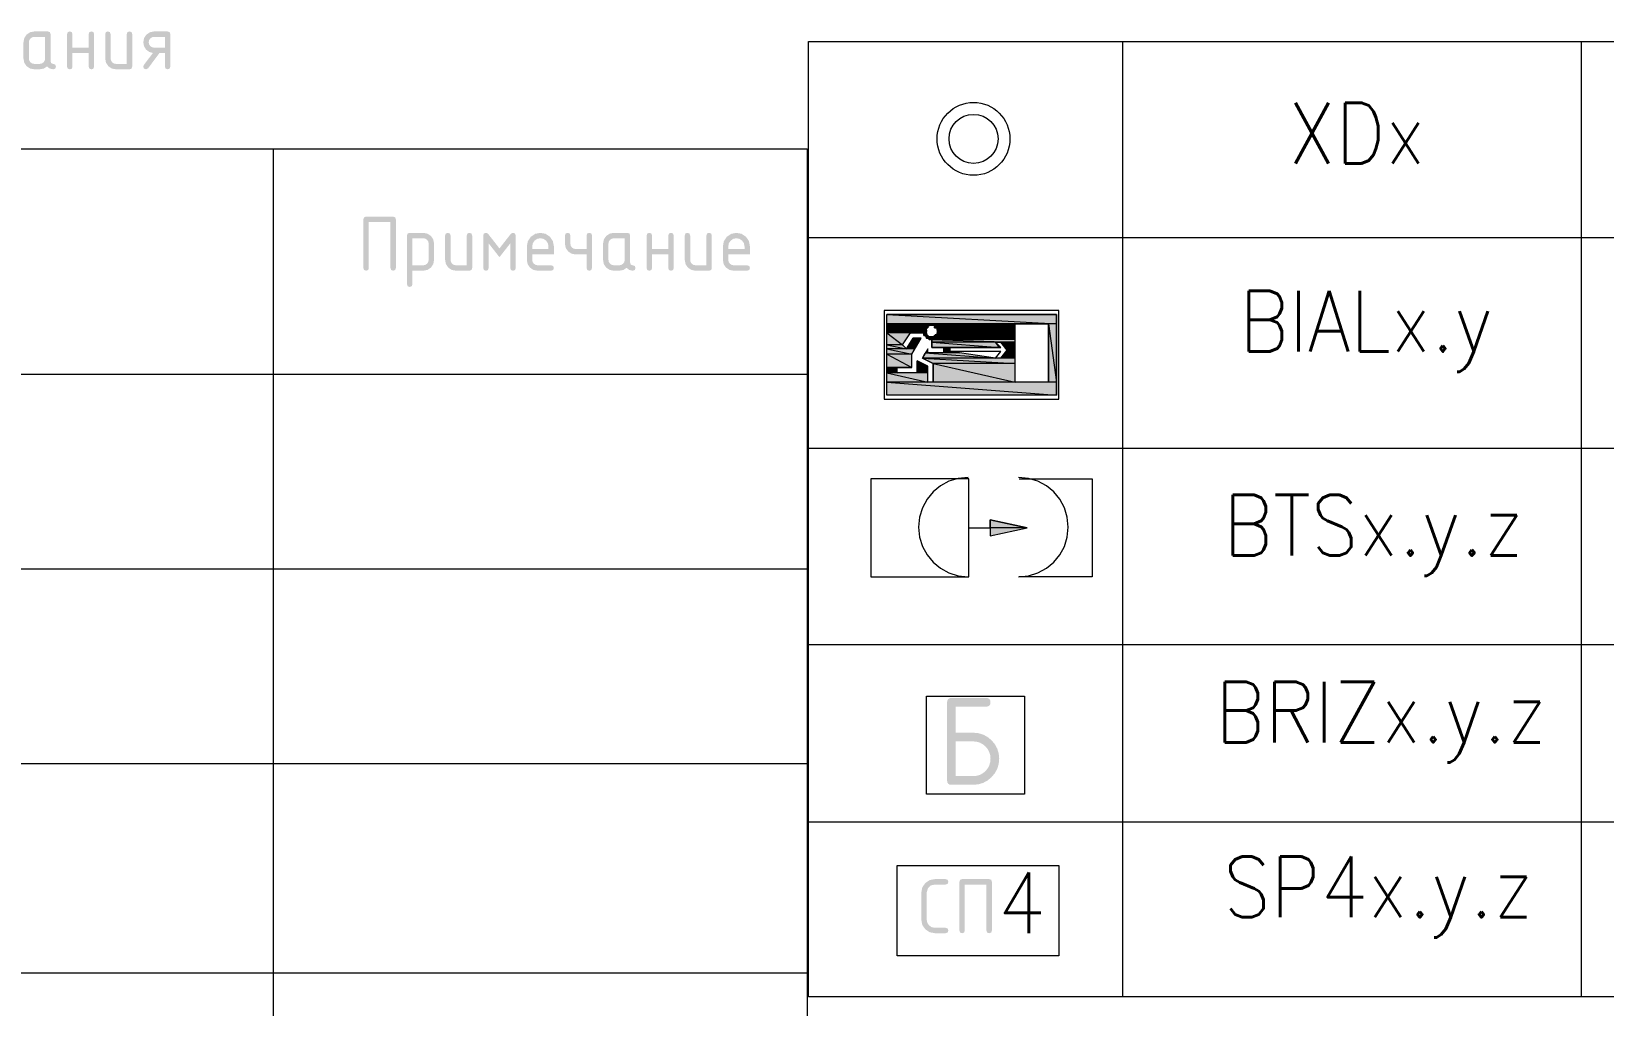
# Model space of a CAD drawing. Header units: millimetres. Extents: x 0 to 420, y 0 to 297.
# Drawn here: x 96.9 to 147.1, y 31.2 to 62.3 of the extents above; entities that cross this region are included whole.
import ezdxf

# ---------------------------------------------------------------- set-up
doc = ezdxf.new("R2010")
doc.units = ezdxf.units.MM
doc.styles.get("Standard").update_dxf_attribs({"font": 'STANDARD'})

msp = doc.modelspace()

# ---------------------------------------------------------------- hatches: boundary and pattern name
h = msp.add_hatch(color=7)
h.paths.add_polyline_path([(97.361296, 62.123836), (97.015685, 62.123836), (96.948643, 62.111089), (96.892763, 62.073124), (96.855074, 62.017382), (96.842603, 61.951305), (96.842603, 61.432612), (96.855143, 61.366742), (96.893315, 61.310793), (96.949539, 61.272622), (97.015685, 61.260081), (97.188215, 61.260081), (97.254774, 61.272553), (97.310585, 61.310242), (97.34855, 61.365639), (97.361296, 61.432612)], flags=0)
h.paths.add_polyline_path([(97.706908, 61.173541), (97.685135, 61.108566), (97.620368, 61.087), (97.510469, 61.109806), (97.422481, 61.178501), (97.316097, 61.109806), (97.188215, 61.087), (97.015685, 61.087), (96.881395, 61.111873), (96.769842, 61.18677), (96.694946, 61.298322), (96.670073, 61.432612), (96.670073, 61.951305), (96.694946, 62.084906), (96.769842, 62.196596), (96.881395, 62.271768), (97.015685, 62.296917), (97.447286, 62.296917), (97.512054, 62.275144), (97.533827, 62.210376), (97.533827, 61.346071), (97.555393, 61.281579), (97.620368, 61.260081), (97.685135, 61.238308)], flags=0)
for color, points in [(7, [(98.235507, 61.605693), (98.235507, 61.173541), (98.213734, 61.108566), (98.148967, 61.087), (98.084474, 61.108566), (98.062977, 61.173541), (98.062977, 62.210376), (98.084474, 62.275144), (98.148967, 62.296917), (98.213734, 62.275144), (98.235507, 62.210376), (98.235507, 61.778224), (98.754201, 61.778224), (98.754201, 62.210376), (98.775698, 62.275144), (98.840191, 62.296917), (98.904958, 62.275144), (98.926731, 62.210376), (98.926731, 61.173541), (98.904958, 61.108566), (98.840191, 61.087), (98.775698, 61.108566), (98.754201, 61.173541), (98.754201, 61.605693)]), (7, [(100.144173, 62.210376), (100.144173, 61.173541), (100.1224, 61.108566), (100.057632, 61.087), (99.626031, 61.087), (99.491741, 61.111873), (99.380189, 61.18677), (99.305292, 61.298322), (99.280419, 61.432612), (99.280419, 62.210376), (99.301916, 62.275144), (99.366408, 62.296917), (99.431176, 62.275144), (99.452949, 62.210376), (99.452949, 61.432612), (99.465489, 61.366742), (99.503661, 61.310793), (99.559885, 61.272622), (99.626031, 61.260081), (99.971643, 61.260081), (99.971643, 62.210376), (99.99314, 62.275144), (100.057632, 62.296917), (100.1224, 62.275144)]), (7, [(107.616406, 56.380393), (108.480711, 56.380393), (108.545479, 56.35862), (108.567252, 56.293852), (108.567252, 54.738874), (108.545479, 54.673899), (108.480711, 54.652333), (108.415737, 54.673899), (108.394171, 54.738874), (108.394171, 56.207863), (107.702947, 56.207863), (107.702947, 54.738874), (107.681174, 54.673899), (107.616406, 54.652333), (107.551914, 54.673899), (107.530416, 54.738874), (107.530416, 56.293852), (107.551914, 56.35862)]), (7, [(111.004517, 55.77571), (111.004517, 54.738874), (110.982744, 54.673899), (110.917976, 54.652333), (110.486374, 54.652333), (110.352085, 54.677207), (110.240532, 54.752103), (110.165636, 54.863655), (110.140762, 54.997945), (110.140762, 55.77571), (110.16226, 55.840478), (110.226752, 55.862251), (110.29152, 55.840478), (110.313293, 55.77571), (110.313293, 54.997945), (110.325833, 54.932075), (110.364005, 54.876127), (110.420229, 54.837955), (110.486374, 54.825415), (110.831986, 54.825415), (110.831986, 55.77571), (110.853484, 55.840478), (110.917976, 55.862251), (110.982744, 55.840478)]), (7, [(111.876346, 55.084486), (111.530735, 55.527112), (111.530735, 54.738874), (111.508962, 54.673899), (111.444194, 54.652333), (111.379702, 54.673899), (111.358204, 54.738874), (111.358204, 55.77571), (111.379702, 55.840478), (111.444194, 55.862251), (111.487464, 55.848332), (111.530735, 55.807129), (111.876346, 55.364503), (112.221958, 55.807129), (112.265022, 55.848332), (112.308499, 55.862251), (112.373267, 55.840478), (112.39504, 55.77571), (112.39504, 54.738874), (112.373267, 54.673899), (112.308499, 54.652333), (112.243525, 54.673899), (112.221958, 54.738874), (112.221958, 55.527112)]), (7, [(114.832305, 55.77571), (114.832305, 54.738874), (114.810532, 54.673899), (114.745764, 54.652333), (114.681272, 54.673899), (114.659774, 54.738874), (114.659774, 55.171027), (114.314162, 55.171027), (114.181526, 55.195831), (114.069974, 55.270245), (113.993837, 55.379799), (113.96855, 55.510024), (113.96855, 55.77571), (113.990048, 55.840478), (114.05454, 55.862251), (114.119308, 55.840478), (114.141081, 55.77571), (114.141081, 55.516639), (114.153621, 55.450493), (114.191793, 55.394269), (114.248016, 55.356097), (114.314162, 55.343557), (114.659774, 55.343557), (114.659774, 55.77571), (114.681272, 55.840478), (114.745764, 55.862251), (114.810532, 55.840478)]), (7, [(116.751427, 55.171027), (116.751427, 54.738874), (116.729654, 54.673899), (116.664886, 54.652333), (116.600394, 54.673899), (116.578897, 54.738874), (116.578897, 55.77571), (116.600394, 55.840478), (116.664886, 55.862251), (116.729654, 55.840478), (116.751427, 55.77571), (116.751427, 55.343557), (117.270121, 55.343557), (117.270121, 55.77571), (117.291618, 55.840478), (117.35611, 55.862251), (117.420878, 55.840478), (117.442651, 55.77571), (117.442651, 54.738874), (117.420878, 54.673899), (117.35611, 54.652333), (117.291618, 54.673899), (117.270121, 54.738874), (117.270121, 55.171027)]), (7, [(118.660093, 55.77571), (118.660093, 54.738874), (118.63832, 54.673899), (118.573552, 54.652333), (118.14195, 54.652333), (118.00766, 54.677207), (117.896108, 54.752103), (117.821212, 54.863655), (117.796338, 54.997945), (117.796338, 55.77571), (117.817836, 55.840478), (117.882328, 55.862251), (117.947096, 55.840478), (117.968869, 55.77571), (117.968869, 54.997945), (117.981409, 54.932075), (118.01958, 54.876127), (118.075804, 54.837955), (118.14195, 54.825415), (118.487562, 54.825415), (118.487562, 55.77571), (118.50906, 55.840478), (118.573552, 55.862251), (118.63832, 55.840478)]), (82, [(125.518333, 52.747333), (125.518333, 52.705), (125.476, 52.705)]), (82, [(125.603, 52.916667), (125.645333, 52.916667), (125.560667, 52.874333)]), (82, [(125.560667, 52.874333), (125.560667, 52.832)]), (82, [(125.603, 52.916667), (125.645333, 52.916667)]), (82, [(125.645333, 52.916667), (125.687667, 52.916667)]), (82, [(125.772333, 52.832), (125.814667, 52.832), (125.857, 52.832)]), (82, [(125.857, 52.832), (125.857, 52.789667)]), (82, [(125.857, 52.789667), (125.857, 52.747333)]), (82, [(125.476, 52.705), (125.518333, 52.705)]), (82, [(125.518333, 52.662667), (125.518333, 52.620333)]), (82, [(125.518333, 52.620333), (125.560667, 52.578), (125.518333, 52.578)]), (82, [(125.560667, 52.578), (125.603, 52.535667), (125.560667, 52.535667)]), (82, [(125.814667, 52.578), (125.772333, 52.578)]), (82, [(125.814667, 52.620333), (125.814667, 52.578)]), (82, [(125.222, 51.773667), (125.349, 51.689), (125.222, 51.689)]), (1, [(126.129963, 35.213726), (126.194731, 35.191953), (126.216504, 35.127186), (126.194731, 35.062693), (126.129963, 35.041196), (125.784351, 35.041196), (125.653851, 35.009019), (125.560558, 34.912763), (125.52528, 34.781574), (125.52528, 33.917819), (125.544297, 33.818187), (125.601348, 33.734265), (125.684994, 33.677489), (125.784351, 33.658748), (126.129963, 33.658748), (126.194731, 33.636975), (126.216504, 33.572207), (126.194731, 33.507233), (126.129963, 33.485667), (125.784351, 33.485667), (125.618229, 33.517155), (125.478978, 33.611895), (125.384238, 33.751214), (125.352749, 33.917819), (125.352749, 34.781574), (125.384238, 34.947765), (125.478978, 35.087498), (125.618229, 35.182032), (125.784351, 35.213726)]), (1, [(126.656181, 35.213726), (127.520486, 35.213726), (127.585254, 35.191953), (127.607027, 35.127186), (127.607027, 33.572207), (127.585254, 33.507233), (127.520486, 33.485667), (127.455512, 33.507233), (127.433946, 33.572207), (127.433946, 35.041196), (126.742722, 35.041196), (126.742722, 33.572207), (126.720949, 33.507233), (126.656181, 33.485667), (126.591689, 33.507233), (126.570191, 33.572207), (126.570191, 35.127186), (126.591689, 35.191953)])]:
    msp.add_hatch(color=color).paths.add_polyline_path(points, flags=0)
h = msp.add_hatch(color=7)
h.paths.add_polyline_path([(100.805439, 61.607898), (100.683138, 61.643865), (100.584401, 61.720346), (100.519427, 61.826524), (100.49786, 61.951305), (100.522734, 62.084906), (100.59763, 62.196596), (100.709183, 62.271768), (100.843472, 62.296917), (101.275074, 62.296917), (101.339842, 62.275144), (101.361615, 62.210376), (101.361615, 61.173541), (101.339842, 61.108566), (101.275074, 61.087), (101.210582, 61.108566), (101.189084, 61.173541), (101.189084, 61.605693), (101.013247, 61.605693), (100.653303, 61.122278), (100.58385, 61.087), (100.519358, 61.108566), (100.49786, 61.173541), (100.514397, 61.225906)], flags=0)
h.paths.add_polyline_path([(100.670391, 61.951305), (100.682931, 61.885159), (100.721103, 61.828936), (100.777327, 61.790764), (100.843472, 61.778224), (101.189084, 61.778224), (101.189084, 62.123836), (100.843472, 62.123836), (100.776431, 62.111089), (100.720551, 62.073124), (100.682862, 62.017382)], flags=0)
h = msp.add_hatch(color=7)
h.paths.add_polyline_path([(108.923321, 55.77571), (108.944818, 55.840478), (109.00931, 55.862251), (109.441463, 55.862251), (109.575477, 55.837101), (109.686754, 55.761929), (109.761926, 55.650239), (109.787075, 55.516639), (109.787075, 54.997945), (109.761926, 54.864827), (109.686754, 54.753206), (109.575477, 54.677551), (109.441463, 54.652333), (109.095851, 54.652333), (109.095851, 54.22018), (109.074078, 54.155413), (109.00931, 54.13364), (108.944818, 54.155413), (108.923321, 54.22018)], flags=0)
h.paths.add_polyline_path([(109.095851, 55.689169), (109.095851, 54.825415), (109.441463, 54.825415), (109.508022, 54.837886), (109.563833, 54.875575), (109.601798, 54.930972), (109.614545, 54.997945), (109.614545, 55.516639), (109.601867, 55.583887), (109.564384, 55.63956), (109.508711, 55.676767), (109.441463, 55.689169)], flags=0)
h = msp.add_hatch(color=7)
h.paths.add_polyline_path([(113.18271, 55.689169), (113.083354, 55.670152), (112.999707, 55.613101), (112.942656, 55.529454), (112.923639, 55.430098), (112.923639, 55.343557), (113.442333, 55.343557), (113.442333, 55.430098), (113.423316, 55.529454), (113.366265, 55.613101), (113.282342, 55.670152)], flags=0)
h.paths.add_polyline_path([(112.923639, 55.171027), (112.923639, 54.997945), (112.936179, 54.932075), (112.974351, 54.876127), (113.030575, 54.837955), (113.096721, 54.825415), (113.528322, 54.825415), (113.59309, 54.803642), (113.614863, 54.738874), (113.59309, 54.673899), (113.528322, 54.652333), (113.096721, 54.652333), (112.962431, 54.677207), (112.850879, 54.752103), (112.775982, 54.863655), (112.751109, 54.997945), (112.751109, 55.430098), (112.782597, 55.595807), (112.877337, 55.735471), (113.016588, 55.830487), (113.18271, 55.862251), (113.35028, 55.8309), (113.489737, 55.737125), (113.583513, 55.597667), (113.614863, 55.430098), (113.614863, 55.171027)], flags=0)
h = msp.add_hatch(color=7)
h.paths.add_polyline_path([(115.877216, 55.689169), (115.531604, 55.689169), (115.464562, 55.676422), (115.408683, 55.638457), (115.370994, 55.582716), (115.358522, 55.516639), (115.358522, 54.997945), (115.371063, 54.932075), (115.409234, 54.876127), (115.465458, 54.837955), (115.531604, 54.825415), (115.704134, 54.825415), (115.770694, 54.837886), (115.826504, 54.875575), (115.864469, 54.930972), (115.877216, 54.997945)], flags=0)
h.paths.add_polyline_path([(116.222828, 54.738874), (116.201055, 54.673899), (116.136287, 54.652333), (116.026389, 54.67514), (115.938401, 54.743835), (115.832016, 54.67514), (115.704134, 54.652333), (115.531604, 54.652333), (115.397314, 54.677207), (115.285762, 54.752103), (115.210866, 54.863655), (115.185992, 54.997945), (115.185992, 55.516639), (115.210866, 55.650239), (115.285762, 55.761929), (115.397314, 55.837101), (115.531604, 55.862251), (115.963206, 55.862251), (116.027973, 55.840478), (116.049746, 55.77571), (116.049746, 54.911404), (116.071313, 54.846912), (116.136287, 54.825415), (116.201055, 54.803642)], flags=0)
h = msp.add_hatch(color=7)
h.paths.add_polyline_path([(119.445382, 55.689169), (119.346025, 55.670152), (119.262378, 55.613101), (119.205327, 55.529454), (119.18631, 55.430098), (119.18631, 55.343557), (119.705004, 55.343557), (119.705004, 55.430098), (119.685987, 55.529454), (119.628936, 55.613101), (119.545014, 55.670152)], flags=0)
h.paths.add_polyline_path([(119.18631, 55.171027), (119.18631, 54.997945), (119.198851, 54.932075), (119.237022, 54.876127), (119.293246, 54.837955), (119.359392, 54.825415), (119.790994, 54.825415), (119.855761, 54.803642), (119.877534, 54.738874), (119.855761, 54.673899), (119.790994, 54.652333), (119.359392, 54.652333), (119.225102, 54.677207), (119.11355, 54.752103), (119.038654, 54.863655), (119.01378, 54.997945), (119.01378, 55.430098), (119.045268, 55.595807), (119.140008, 55.735471), (119.279259, 55.830487), (119.445382, 55.862251), (119.612951, 55.8309), (119.752408, 55.737125), (119.846184, 55.597667), (119.877534, 55.430098), (119.877534, 55.171027)], flags=0)
h = msp.add_hatch(color=82)
h.paths.add_polyline_path([(129.667, 53.255333), (124.248333, 53.255333), (129.667, 52.959)], flags=0)
h.paths.add_polyline_path([(124.248333, 53.255333), (129.667, 52.959), (124.248333, 52.959)], flags=0)
h = msp.add_hatch(color=82)
h.paths.add_polyline_path([(128.354667, 52.959), (124.248333, 52.959), (128.354667, 52.916667)], flags=0)
h.paths.add_polyline_path([(124.248333, 52.959), (128.354667, 52.916667), (124.248333, 52.916667)], flags=0)
h = msp.add_hatch(color=82)
h.paths.add_polyline_path([(125.560667, 52.916667), (124.248333, 52.916667), (125.560667, 52.874333)], flags=0)
h.paths.add_polyline_path([(124.248333, 52.916667), (125.560667, 52.874333), (124.248333, 52.874333)], flags=0)
h = msp.add_hatch(color=82)
h.paths.add_polyline_path([(125.560667, 52.874333), (124.248333, 52.874333), (125.518333, 52.832)], flags=0)
h.paths.add_polyline_path([(124.248333, 52.874333), (125.518333, 52.832), (124.248333, 52.832)], flags=0)
h = msp.add_hatch(color=82)
h.paths.add_polyline_path([(125.518333, 52.832), (124.248333, 52.832), (125.518333, 52.789667)], flags=0)
h.paths.add_polyline_path([(124.248333, 52.832), (125.518333, 52.789667), (124.248333, 52.789667)], flags=0)
h = msp.add_hatch(color=82)
h.paths.add_polyline_path([(125.518333, 52.789667), (124.248333, 52.789667), (125.476, 52.747333)], flags=0)
h.paths.add_polyline_path([(124.248333, 52.789667), (125.476, 52.747333), (124.248333, 52.747333)], flags=0)
h = msp.add_hatch(color=82)
h.paths.add_polyline_path([(125.476, 52.747333), (124.248333, 52.747333), (125.476, 52.705)], flags=0)
h.paths.add_polyline_path([(124.248333, 52.747333), (125.476, 52.705), (124.248333, 52.705)], flags=0)
h = msp.add_hatch(color=82)
h.paths.add_polyline_path([(125.772333, 52.916667), (128.354667, 52.916667)], flags=0)
h.paths.add_polyline_path([(128.354667, 52.916667), (125.772333, 52.916667)], flags=0)
h = msp.add_hatch(color=82)
h.paths.add_polyline_path([(125.814667, 52.874333), (125.772333, 52.874333), (125.814667, 52.832)], flags=0)
h.paths.add_polyline_path([(125.772333, 52.874333), (125.814667, 52.832), (125.772333, 52.832)], flags=0)
h = msp.add_hatch(color=82)
h.paths.add_polyline_path([(128.354667, 52.916667), (125.814667, 52.916667), (128.354667, 52.874333)], flags=0)
h.paths.add_polyline_path([(125.814667, 52.916667), (128.354667, 52.874333), (125.814667, 52.874333)], flags=0)
h = msp.add_hatch(color=82)
h.paths.add_polyline_path([(128.354667, 52.874333), (125.814667, 52.874333), (128.354667, 52.832)], flags=0)
h.paths.add_polyline_path([(125.814667, 52.874333), (128.354667, 52.832), (125.857, 52.832)], flags=0)
h = msp.add_hatch(color=82)
h.paths.add_polyline_path([(128.354667, 52.832), (125.857, 52.832), (128.354667, 52.789667)], flags=0)
h.paths.add_polyline_path([(125.857, 52.832), (128.354667, 52.789667), (125.857, 52.789667)], flags=0)
h = msp.add_hatch(color=82)
h.paths.add_polyline_path([(128.354667, 52.789667), (125.857, 52.789667), (128.354667, 52.747333)], flags=0)
h.paths.add_polyline_path([(125.857, 52.789667), (128.354667, 52.747333), (125.899333, 52.747333)], flags=0)
h = msp.add_hatch(color=82)
h.paths.add_polyline_path([(128.354667, 52.747333), (125.899333, 52.747333), (128.354667, 52.705)], flags=0)
h.paths.add_polyline_path([(125.899333, 52.747333), (128.354667, 52.705), (125.899333, 52.705)], flags=0)
h = msp.add_hatch(color=82)
h.paths.add_polyline_path([(129.667, 52.959), (129.413, 52.959), (129.667, 51.096333)], flags=0)
h.paths.add_polyline_path([(129.413, 52.959), (129.667, 51.096333), (129.413, 51.096333)], flags=0)
h = msp.add_hatch(color=82)
h.paths.add_polyline_path([(124.248333, 52.705), (125.476, 52.705)], flags=0)
h.paths.add_polyline_path([(125.476, 52.705), (124.248333, 52.705)], flags=0)
h = msp.add_hatch(color=82)
h.paths.add_polyline_path([(125.476, 52.705), (124.248333, 52.705), (125.476, 52.662667)], flags=0)
h.paths.add_polyline_path([(124.248333, 52.705), (125.476, 52.662667), (124.248333, 52.662667)], flags=0)
h = msp.add_hatch(color=82)
h.paths.add_polyline_path([(125.010333, 52.662667), (124.248333, 52.662667), (124.756333, 52.281667)], flags=0)
h.paths.add_polyline_path([(124.248333, 52.662667), (124.756333, 52.281667), (124.248333, 52.281667)], flags=0)
h = msp.add_hatch(color=82)
h.paths.add_polyline_path([(124.756333, 52.281667), (124.248333, 52.281667), (124.883333, 52.154667)], flags=0)
h.paths.add_polyline_path([(124.248333, 52.281667), (124.883333, 52.154667), (124.248333, 52.154667)], flags=0)
h = msp.add_hatch(color=82)
h.paths.add_polyline_path([(125.349, 52.493333), (125.095, 52.493333), (125.137333, 52.154667)], flags=0)
h.paths.add_polyline_path([(125.095, 52.493333), (125.137333, 52.154667), (124.883333, 52.154667)], flags=0)
h = msp.add_hatch(color=82)
h.paths.add_polyline_path([(125.476, 52.662667), (125.433667, 52.662667), (125.518333, 52.620333)], flags=0)
h.paths.add_polyline_path([(125.433667, 52.662667), (125.518333, 52.620333), (125.433667, 52.620333)], flags=0)
h = msp.add_hatch(color=82)
h.paths.add_polyline_path([(125.518333, 52.620333), (125.433667, 52.620333), (125.518333, 52.578)], flags=0)
h.paths.add_polyline_path([(125.433667, 52.620333), (125.518333, 52.578), (125.433667, 52.578)], flags=0)
h = msp.add_hatch(color=82)
h.paths.add_polyline_path([(125.518333, 52.578), (125.433667, 52.578), (125.560667, 52.578)], flags=0)
h.paths.add_polyline_path([(125.433667, 52.578), (125.560667, 52.578), (125.476, 52.578)], flags=0)
h = msp.add_hatch(color=82)
h.paths.add_polyline_path([(125.560667, 52.578), (125.476, 52.578), (125.560667, 52.535667)], flags=0)
h.paths.add_polyline_path([(125.476, 52.578), (125.560667, 52.535667), (125.518333, 52.535667)], flags=0)
h = msp.add_hatch(color=82)
h.paths.add_polyline_path([(125.603, 52.535667), (125.518333, 52.535667), (125.603, 52.493333)], flags=0)
h.paths.add_polyline_path([(125.518333, 52.535667), (125.603, 52.493333), (125.518333, 52.493333)], flags=0)
h = msp.add_hatch(color=82)
h.paths.add_polyline_path([(125.518333, 52.493333), (125.73, 52.493333)], flags=0)
h.paths.add_polyline_path([(125.73, 52.493333), (125.518333, 52.493333)], flags=0)
h = msp.add_hatch(color=82)
h.paths.add_polyline_path([(128.354667, 52.493333), (125.560667, 52.493333), (128.354667, 52.451)], flags=0)
h.paths.add_polyline_path([(125.560667, 52.493333), (128.354667, 52.451), (125.603, 52.451)], flags=0)
h = msp.add_hatch(color=82)
h.paths.add_polyline_path([(125.73, 52.535667), (125.645333, 52.535667), (125.687667, 52.493333)], flags=0)
h.paths.add_polyline_path([(125.645333, 52.535667), (125.687667, 52.493333), (125.645333, 52.493333)], flags=0)
h = msp.add_hatch(color=82)
h.paths.add_polyline_path([(128.354667, 52.451), (125.687667, 52.451), (128.354667, 52.366333)], flags=0)
h.paths.add_polyline_path([(125.687667, 52.451), (128.354667, 52.366333), (125.687667, 52.366333)], flags=0)
h = msp.add_hatch(color=82)
h.paths.add_polyline_path([(127.719667, 52.366333), (125.687667, 52.366333), (127.846667, 52.197)], flags=0)
h.paths.add_polyline_path([(125.687667, 52.366333), (127.846667, 52.197), (125.687667, 52.197)], flags=0)
h = msp.add_hatch(color=82)
h.paths.add_polyline_path([(125.772333, 52.535667), (125.772333, 52.578)], flags=0)
h.paths.add_polyline_path([(125.772333, 52.578), (125.772333, 52.535667), (125.73, 52.535667)], flags=0)
h = msp.add_hatch(color=82)
h.paths.add_polyline_path([(128.354667, 52.535667), (125.772333, 52.535667), (128.354667, 52.493333)], flags=0)
h.paths.add_polyline_path([(125.772333, 52.535667), (128.354667, 52.493333), (125.73, 52.493333)], flags=0)
h = msp.add_hatch(color=82)
h.paths.add_polyline_path([(128.354667, 52.578), (125.814667, 52.578), (128.354667, 52.535667)], flags=0)
h.paths.add_polyline_path([(125.814667, 52.578), (128.354667, 52.535667), (125.772333, 52.535667)], flags=0)
h = msp.add_hatch(color=82)
h.paths.add_polyline_path([(128.354667, 52.578), (125.857, 52.578)], flags=0)
h.paths.add_polyline_path([(125.857, 52.578), (128.354667, 52.578), (125.814667, 52.578)], flags=0)
h = msp.add_hatch(color=82)
h.paths.add_polyline_path([(128.354667, 52.705), (125.857, 52.705)], flags=0)
h.paths.add_polyline_path([(125.857, 52.705), (128.354667, 52.705), (125.899333, 52.705)], flags=0)
h = msp.add_hatch(color=82)
h.paths.add_polyline_path([(128.354667, 52.662667), (125.899333, 52.662667), (128.354667, 52.620333)], flags=0)
h.paths.add_polyline_path([(125.899333, 52.662667), (128.354667, 52.620333), (125.857, 52.620333)], flags=0)
h = msp.add_hatch(color=82)
h.paths.add_polyline_path([(125.857, 52.662667), (125.857, 52.620333)], flags=0)
h.paths.add_polyline_path([(125.857, 52.620333), (125.857, 52.662667)], flags=0)
h = msp.add_hatch(color=82)
h.paths.add_polyline_path([(128.354667, 52.620333), (125.857, 52.620333), (128.354667, 52.578)], flags=0)
h.paths.add_polyline_path([(125.857, 52.620333), (128.354667, 52.578), (125.857, 52.578)], flags=0)
h = msp.add_hatch(color=82)
h.paths.add_polyline_path([(128.354667, 52.705), (125.899333, 52.705), (128.354667, 52.662667)], flags=0)
h.paths.add_polyline_path([(125.899333, 52.705), (128.354667, 52.662667), (125.899333, 52.662667)], flags=0)
h = msp.add_hatch(color=82)
h.paths.add_polyline_path([(128.354667, 52.366333), (127.889, 52.366333), (128.354667, 52.112333)], flags=0)
h.paths.add_polyline_path([(127.889, 52.366333), (128.354667, 52.112333), (128.100667, 52.112333)], flags=0)
h = msp.add_hatch(color=82)
h.paths.add_polyline_path([(125.137333, 52.154667), (124.248333, 52.154667), (125.052667, 51.985333)], flags=0)
h.paths.add_polyline_path([(124.248333, 52.154667), (125.052667, 51.985333), (124.248333, 51.985333)], flags=0)
h = msp.add_hatch(color=82)
h.paths.add_polyline_path([(125.052667, 51.985333), (124.248333, 51.985333), (125.052667, 51.562)], flags=0)
h.paths.add_polyline_path([(124.248333, 51.985333), (125.052667, 51.562), (124.248333, 51.562)], flags=0)
h = msp.add_hatch(color=82)
h.paths.add_polyline_path([(126.576667, 52.027667), (125.476, 52.027667), (127.719667, 51.858333)], flags=0)
h.paths.add_polyline_path([(125.476, 52.027667), (127.719667, 51.858333), (125.391333, 51.858333)], flags=0)
h = msp.add_hatch(color=82)
h.paths.add_polyline_path([(128.354667, 51.858333), (125.391333, 51.858333), (128.354667, 51.689)], flags=0)
h.paths.add_polyline_path([(125.391333, 51.858333), (128.354667, 51.689), (125.73, 51.689)], flags=0)
h = msp.add_hatch(color=82)
h.paths.add_polyline_path([(126.280333, 52.197), (126.068667, 52.197), (126.280333, 52.07)], flags=0)
h.paths.add_polyline_path([(126.068667, 52.197), (126.280333, 52.07), (126.068667, 52.07)], flags=0)
h = msp.add_hatch(color=82)
h.paths.add_polyline_path([(126.280333, 52.07), (126.068667, 52.07), (126.576667, 52.027667)], flags=0)
h.paths.add_polyline_path([(126.068667, 52.07), (126.576667, 52.027667), (126.068667, 52.027667)], flags=0)
h = msp.add_hatch(color=82)
h.paths.add_polyline_path([(128.354667, 52.112333), (128.100667, 52.112333), (128.354667, 51.858333)], flags=0)
h.paths.add_polyline_path([(128.100667, 52.112333), (128.354667, 51.858333), (127.889, 51.858333)], flags=0)
h = msp.add_hatch(color=82)
h.paths.add_polyline_path([(124.587, 51.562), (124.248333, 51.562), (124.587, 51.392667)], flags=0)
h.paths.add_polyline_path([(124.248333, 51.562), (124.587, 51.392667), (124.248333, 51.392667)], flags=0)
h = msp.add_hatch(color=82)
h.paths.add_polyline_path([(125.560667, 51.392667), (124.248333, 51.392667), (125.560667, 51.096333)], flags=0)
h.paths.add_polyline_path([(124.248333, 51.392667), (125.560667, 51.096333), (124.248333, 51.096333)], flags=0)
h = msp.add_hatch(color=82)
h.paths.add_polyline_path([(125.349, 51.689), (125.222, 51.689), (125.560667, 51.604333)], flags=0)
h.paths.add_polyline_path([(125.222, 51.689), (125.560667, 51.604333), (125.222, 51.604333)], flags=0)
h = msp.add_hatch(color=82)
h.paths.add_polyline_path([(125.560667, 51.604333), (125.222, 51.604333), (125.560667, 51.392667)], flags=0)
h.paths.add_polyline_path([(125.222, 51.604333), (125.560667, 51.392667), (125.222, 51.392667)], flags=0)
h = msp.add_hatch(color=82)
h.paths.add_polyline_path([(128.354667, 51.689), (125.73, 51.689), (128.354667, 51.096333)], flags=0)
h.paths.add_polyline_path([(125.73, 51.689), (128.354667, 51.096333), (125.73, 51.096333)], flags=0)
h = msp.add_hatch(color=82)
h.paths.add_polyline_path([(129.667, 51.096333), (124.248333, 51.096333), (129.667, 50.673)], flags=0)
h.paths.add_polyline_path([(124.248333, 51.096333), (129.667, 50.673), (124.248333, 50.673)], flags=0)
h = msp.add_hatch(color=6)
h.paths.add_polyline_path([(127.550333, 46.693667), (128.735667, 46.439667), (127.550333, 46.439667)], flags=0)
h.paths.add_polyline_path([(128.735667, 46.439667), (127.550333, 46.439667), (127.550333, 46.185667)], flags=0)
h = msp.add_hatch(color=5)
h.paths.add_polyline_path([(127.841266, 39.059335), (127.825978, 38.893247), (127.78015, 38.739768), (127.703832, 38.598898), (127.597078, 38.470637), (127.468825, 38.363968), (127.328016, 38.28784), (127.1747, 38.242201), (127.008931, 38.227), (126.315502, 38.227), (126.254731, 38.235681), (126.211322, 38.261726), (126.185277, 38.305135), (126.176596, 38.365906), (126.176596, 40.86236), (126.185277, 40.923132), (126.211322, 40.96654), (126.254731, 40.992585), (126.315502, 41.001266), (127.425098, 41.001266), (127.48587, 40.992585), (127.529278, 40.96654), (127.555323, 40.923132), (127.564005, 40.86236), (127.555323, 40.801589), (127.529278, 40.75818), (127.48587, 40.732135), (127.425098, 40.723454), (126.454408, 40.723454), (126.454408, 39.89167), (127.008931, 39.89167), (127.175648, 39.876477), (127.329394, 39.830899), (127.470221, 39.754934), (127.59818, 39.648584), (127.70453, 39.520625), (127.780494, 39.379798), (127.826073, 39.226052)], flags=0)
h.paths.add_polyline_path([(126.454408, 39.613857), (126.454408, 38.504261), (127.008931, 38.504261), (127.120974, 38.514295), (127.223974, 38.544431), (127.317982, 38.594721), (127.40305, 38.665216), (127.473313, 38.750051), (127.523628, 38.844085), (127.553893, 38.947214), (127.564005, 39.059335), (127.553893, 39.171369), (127.523628, 39.274309), (127.473313, 39.368153), (127.40305, 39.452903), (127.317982, 39.523165), (127.223974, 39.573481), (127.120974, 39.603746), (127.008931, 39.613857)], flags=0)

# ---------------------------------------------------------------- linework, layer by layer
at = {"color": 7, "lineweight": 0}
for points in [[(236.22, 31.453667), (121.750667, 31.453667), (121.750667, 61.976), (236.22, 61.976)], [(121.708333, 1.735667), (7.239, 1.735667), (7.239, 58.547), (121.708333, 58.547)]]:
    msp.add_lwpolyline(points, close=True, dxfattribs=at)
for points in [[(131.783667, 61.976), (131.783667, 31.453667)], [(146.431, 61.976), (146.431, 31.453667)], [(104.648, 58.547), (104.648, 1.735667)], [(121.750667, 55.710667), (236.22, 55.710667)], [(7.239, 51.350333), (121.708333, 51.350333)], [(121.750667, 48.979667), (236.22, 48.979667)], [(7.239, 45.127333), (121.708333, 45.127333)], [(121.750667, 42.714333), (236.22, 42.714333)], [(125.518333, 41.063333), (128.651, 41.063333)], [(7.239, 38.904333), (121.708333, 38.904333)], [(121.750667, 37.041667), (236.22, 37.041667)], [(124.587001, 35.644667), (129.751668, 35.644667)], [(7.239, 32.215667), (121.708333, 32.215667)]]:
    msp.add_lwpolyline(points, dxfattribs=at)
at = {"color": 92, "lineweight": 0}
msp.add_lwpolyline([(129.751667, 53.382333), (124.163667, 53.382333), (124.163667, 50.546), (129.751667, 50.546)], close=True, dxfattribs=at)
at = {"color": 82, "lineweight": 0}
for points in [[(129.667, 53.255333), (124.248333, 53.255333), (129.667, 52.959)], [(124.248333, 53.255333), (129.667, 52.959), (124.248333, 52.959)], [(124.248333, 53.255333), (129.667, 53.255333), (129.667, 50.673), (124.248333, 50.673)], [(128.354667, 52.959), (124.248333, 52.959), (128.354667, 52.916667)], [(124.248333, 52.959), (128.354667, 52.916667), (124.248333, 52.916667)], [(125.560667, 52.916667), (124.248333, 52.916667), (125.560667, 52.874333)], [(124.248333, 52.916667), (125.560667, 52.874333), (124.248333, 52.874333)], [(125.560667, 52.874333), (124.248333, 52.874333), (125.518333, 52.832)], [(124.248333, 52.874333), (125.518333, 52.832), (124.248333, 52.832)], [(125.518333, 52.832), (124.248333, 52.832), (125.518333, 52.789667)], [(124.248333, 52.832), (125.518333, 52.789667), (124.248333, 52.789667)], [(125.518333, 52.789667), (124.248333, 52.789667), (125.476, 52.747333)], [(124.248333, 52.789667), (125.476, 52.747333), (124.248333, 52.747333)], [(125.476, 52.747333), (124.248333, 52.747333), (125.476, 52.705)], [(124.248333, 52.747333), (125.476, 52.705), (124.248333, 52.705)], [(125.518333, 52.747333), (125.518333, 52.705), (125.476, 52.705)], [(125.687667, 52.916667), (125.73, 52.916667), (125.772333, 52.916667), (125.772333, 52.874333), (125.814667, 52.832), (125.857, 52.832), (125.857, 52.789667), (125.857, 52.747333), (125.857, 52.705), (125.857, 52.620333), (125.814667, 52.578), (125.772333, 52.578), (125.772333, 52.535667), (125.73, 52.535667), (125.687667, 52.535667), (125.645333, 52.535667), (125.603, 52.535667), (125.560667, 52.578), (125.518333, 52.620333), (125.518333, 52.705), (125.518333, 52.747333), (125.518333, 52.789667), (125.518333, 52.832), (125.560667, 52.832), (125.560667, 52.874333), (125.603, 52.916667), (125.645333, 52.916667)], [(125.518333, 52.705), (125.518333, 52.747333)], [(125.603, 52.916667), (125.645333, 52.916667), (125.560667, 52.874333)], [(125.560667, 52.874333), (125.560667, 52.832)], [(125.603, 52.916667), (125.645333, 52.916667)], [(128.354667, 52.916667), (125.603, 52.916667)], [(125.645333, 52.916667), (125.687667, 52.916667)], [(125.687667, 52.916667), (125.645333, 52.916667)], [(128.354667, 52.916667), (125.73, 52.916667)], [(125.772333, 52.916667), (128.354667, 52.916667)], [(128.354667, 52.916667), (125.772333, 52.916667)], [(128.354667, 52.916667), (125.772333, 52.916667)], [(125.814667, 52.874333), (125.772333, 52.874333), (125.814667, 52.832)], [(125.772333, 52.874333), (125.814667, 52.832), (125.772333, 52.832)], [(125.772333, 52.832), (125.814667, 52.832), (125.857, 52.832)], [(128.354667, 52.916667), (125.814667, 52.916667), (128.354667, 52.874333)], [(125.814667, 52.916667), (128.354667, 52.874333), (125.814667, 52.874333)], [(128.354667, 52.874333), (125.814667, 52.874333), (128.354667, 52.832)], [(125.814667, 52.874333), (128.354667, 52.832), (125.857, 52.832)], [(125.857, 52.832), (125.857, 52.789667)], [(128.354667, 52.832), (125.857, 52.832), (128.354667, 52.789667)], [(125.857, 52.832), (128.354667, 52.789667), (125.857, 52.789667)], [(125.857, 52.789667), (125.857, 52.832)], [(125.857, 52.789667), (125.857, 52.747333)], [(128.354667, 52.789667), (125.857, 52.789667), (128.354667, 52.747333)], [(125.857, 52.789667), (128.354667, 52.747333), (125.899333, 52.747333)], [(128.354667, 52.747333), (125.899333, 52.747333), (128.354667, 52.705)], [(125.899333, 52.747333), (128.354667, 52.705), (125.899333, 52.705)], [(128.354667, 52.959), (129.413, 52.959), (129.413, 51.096333), (128.354667, 51.096333)], [(129.667, 52.959), (129.413, 52.959), (129.667, 51.096333)], [(129.413, 52.959), (129.667, 51.096333), (129.413, 51.096333)], [(124.248333, 52.705), (125.476, 52.705)], [(125.476, 52.705), (124.248333, 52.705)], [(125.476, 52.705), (124.248333, 52.705), (125.476, 52.662667)], [(124.248333, 52.705), (125.476, 52.662667), (124.248333, 52.662667)], [(125.010333, 52.662667), (124.248333, 52.662667), (124.756333, 52.281667)], [(124.248333, 52.662667), (124.756333, 52.281667), (124.248333, 52.281667)], [(124.756333, 52.281667), (124.248333, 52.281667), (124.883333, 52.154667)], [(124.248333, 52.281667), (124.883333, 52.154667), (124.248333, 52.154667)], [(124.587, 51.562), (125.052667, 51.562), (125.052667, 51.985333), (125.349, 52.493333), (125.095, 52.493333), (124.883333, 52.154667), (124.756333, 52.281667), (125.010333, 52.662667), (125.433667, 52.662667), (125.433667, 52.620333), (125.433667, 52.578), (125.476, 52.578), (125.518333, 52.493333), (125.560667, 52.493333), (125.603, 52.451), (125.645333, 52.451), (125.687667, 52.493333), (125.687667, 52.197), (126.068667, 52.197), (126.068667, 52.027667), (125.560667, 52.027667), (125.560667, 52.154667), (125.391333, 51.858333), (125.73, 51.689), (125.73, 51.096333), (125.560667, 51.096333), (125.560667, 51.604333), (125.222, 51.773667), (125.222, 51.392667), (124.587, 51.392667)], [(125.095, 52.493333), (125.137333, 52.154667), (124.883333, 52.154667)], [(125.349, 52.493333), (125.095, 52.493333), (125.137333, 52.154667)], [(125.476, 52.662667), (125.433667, 52.662667), (125.518333, 52.620333)], [(125.433667, 52.662667), (125.518333, 52.620333), (125.433667, 52.620333)], [(125.518333, 52.620333), (125.433667, 52.620333), (125.518333, 52.578)], [(125.433667, 52.620333), (125.518333, 52.578), (125.433667, 52.578)], [(125.518333, 52.578), (125.433667, 52.578), (125.560667, 52.578)], [(125.433667, 52.578), (125.560667, 52.578), (125.476, 52.578)], [(125.476, 52.705), (125.518333, 52.705)], [(125.560667, 52.578), (125.476, 52.578), (125.560667, 52.535667)], [(125.476, 52.578), (125.560667, 52.535667), (125.518333, 52.535667)], [(125.518333, 52.662667), (125.518333, 52.620333)], [(125.518333, 52.620333), (125.518333, 52.662667)], [(125.518333, 52.620333), (125.560667, 52.578), (125.518333, 52.578)], [(125.603, 52.535667), (125.518333, 52.535667), (125.603, 52.493333)], [(125.518333, 52.535667), (125.603, 52.493333), (125.518333, 52.493333)], [(125.518333, 52.493333), (125.73, 52.493333)], [(125.73, 52.493333), (125.518333, 52.493333)], [(128.354667, 52.493333), (125.518333, 52.493333)], [(125.560667, 52.578), (125.603, 52.535667), (125.560667, 52.535667)], [(125.603, 52.535667), (125.560667, 52.578)], [(128.354667, 52.493333), (125.560667, 52.493333), (128.354667, 52.451)], [(125.560667, 52.493333), (128.354667, 52.451), (125.603, 52.451)], [(125.73, 52.535667), (125.645333, 52.535667), (125.687667, 52.493333)], [(125.645333, 52.535667), (125.687667, 52.493333), (125.645333, 52.493333)], [(128.354667, 52.451), (125.687667, 52.451), (128.354667, 52.366333)], [(125.687667, 52.451), (128.354667, 52.366333), (125.687667, 52.366333)], [(127.719667, 52.366333), (125.687667, 52.366333), (127.846667, 52.197)], [(125.687667, 52.366333), (127.846667, 52.197), (125.687667, 52.197)], [(125.772333, 52.578), (125.772333, 52.535667), (125.73, 52.535667)], [(125.772333, 52.535667), (128.354667, 52.493333), (125.73, 52.493333)], [(125.814667, 52.578), (125.772333, 52.578)], [(125.814667, 52.578), (128.354667, 52.535667), (125.772333, 52.535667)], [(125.772333, 52.535667), (125.772333, 52.578)], [(128.354667, 52.535667), (125.772333, 52.535667), (128.354667, 52.493333)], [(125.814667, 52.620333), (125.814667, 52.578)], [(125.814667, 52.578), (125.814667, 52.620333)], [(125.857, 52.578), (128.354667, 52.578), (125.814667, 52.578)], [(128.354667, 52.578), (125.814667, 52.578), (128.354667, 52.535667)], [(128.354667, 52.705), (125.857, 52.705)], [(125.857, 52.705), (128.354667, 52.705), (125.899333, 52.705)], [(125.899333, 52.662667), (128.354667, 52.620333), (125.857, 52.620333)], [(125.857, 52.662667), (125.857, 52.620333)], [(125.857, 52.620333), (125.857, 52.662667)], [(128.354667, 52.620333), (125.857, 52.620333), (128.354667, 52.578)], [(125.857, 52.620333), (128.354667, 52.578), (125.857, 52.578)], [(128.354667, 52.578), (125.857, 52.578)], [(128.354667, 52.705), (125.899333, 52.705), (128.354667, 52.662667)], [(125.899333, 52.705), (128.354667, 52.662667), (125.899333, 52.662667)], [(128.354667, 52.705), (125.899333, 52.705)], [(128.354667, 52.662667), (125.899333, 52.662667), (128.354667, 52.620333)], [(127.889, 52.197), (127.719667, 52.366333), (127.889, 52.366333), (128.100667, 52.112333), (127.889, 51.858333), (127.719667, 51.858333), (127.889, 52.07), (126.280333, 52.07), (126.280333, 52.197)], [(128.354667, 52.366333), (127.889, 52.366333), (128.354667, 52.112333)], [(127.889, 52.366333), (128.354667, 52.112333), (128.100667, 52.112333)], [(125.137333, 52.154667), (124.248333, 52.154667), (125.052667, 51.985333)], [(124.248333, 52.154667), (125.052667, 51.985333), (124.248333, 51.985333)], [(125.052667, 51.985333), (124.248333, 51.985333), (125.052667, 51.562)], [(124.248333, 51.985333), (125.052667, 51.562), (124.248333, 51.562)], [(125.222, 51.773667), (125.349, 51.689), (125.222, 51.689)], [(125.476, 52.027667), (127.719667, 51.858333), (125.391333, 51.858333)], [(128.354667, 51.858333), (125.391333, 51.858333), (128.354667, 51.689)], [(125.391333, 51.858333), (128.354667, 51.689), (125.73, 51.689)], [(126.576667, 52.027667), (125.476, 52.027667), (127.719667, 51.858333)], [(126.280333, 52.197), (126.068667, 52.197), (126.280333, 52.07)], [(126.068667, 52.197), (126.280333, 52.07), (126.068667, 52.07)], [(126.280333, 52.07), (126.068667, 52.07), (126.576667, 52.027667)], [(126.068667, 52.07), (126.576667, 52.027667), (126.068667, 52.027667)], [(128.100667, 52.112333), (128.354667, 51.858333), (127.889, 51.858333)], [(128.354667, 52.112333), (128.100667, 52.112333), (128.354667, 51.858333)], [(124.587, 51.562), (124.248333, 51.562), (124.587, 51.392667)], [(124.248333, 51.562), (124.587, 51.392667), (124.248333, 51.392667)], [(125.560667, 51.392667), (124.248333, 51.392667), (125.560667, 51.096333)], [(124.248333, 51.392667), (125.560667, 51.096333), (124.248333, 51.096333)], [(125.349, 51.689), (125.222, 51.689), (125.560667, 51.604333)], [(125.222, 51.689), (125.560667, 51.604333), (125.222, 51.604333)], [(125.560667, 51.604333), (125.222, 51.604333), (125.560667, 51.392667)], [(125.222, 51.604333), (125.560667, 51.392667), (125.222, 51.392667)], [(128.354667, 51.689), (125.73, 51.689), (128.354667, 51.096333)], [(125.73, 51.689), (128.354667, 51.096333), (125.73, 51.096333)], [(129.667, 51.096333), (124.248333, 51.096333), (129.667, 50.673)], [(124.248333, 51.096333), (129.667, 50.673), (124.248333, 50.673)]]:
    msp.add_lwpolyline(points, close=True, dxfattribs=at)
at = {"color": 6, "lineweight": 0}
for points in [[(123.740333, 44.873333), (126.873, 44.873333), (126.873, 48.006), (123.740333, 48.006)], [(127.550333, 46.693667), (128.735667, 46.439667), (127.550333, 46.439667)], [(128.735667, 46.439667), (127.550333, 46.439667), (127.550333, 46.185667)]]:
    msp.add_lwpolyline(points, close=True, dxfattribs=at)
for points in [[(126.851833, 48.048333), (126.531905, 48.016082), (126.233919, 47.923582), (125.96426, 47.777217), (125.729312, 47.58337), (125.535461, 47.348426), (125.389091, 47.078766), (125.296587, 46.780774), (125.264333, 46.460833), (125.296587, 46.140893), (125.389091, 45.842901), (125.535461, 45.573241), (125.729312, 45.338296), (125.96426, 45.14445), (126.233919, 44.998085), (126.531905, 44.905585), (126.851833, 44.873333)], [(128.460953, 44.873333), (128.780825, 44.905667), (129.078741, 44.998222), (129.348324, 45.144617), (129.583194, 45.338471), (129.776974, 45.573401), (129.923285, 45.843026), (130.015749, 46.140964), (130.047987, 46.460833), (130.015749, 46.780703), (129.923285, 47.078641), (129.776974, 47.348266), (129.583194, 47.583196), (129.348324, 47.777049), (129.078741, 47.923445), (128.780825, 48.016), (128.460953, 48.048333)], [(128.481667, 48.006), (130.81, 48.006), (130.81, 44.873333), (128.481667, 44.873333)], [(126.873, 46.439667), (127.550333, 46.439667), (127.550333, 46.185667), (128.735667, 46.439667), (127.550333, 46.693667), (127.550333, 46.439667)]]:
    msp.add_lwpolyline(points, dxfattribs=at)
at = {"color": 5, "lineweight": 0}
msp.add_lwpolyline([(128.651, 37.930667), (125.518333, 37.930667), (125.518333, 41.063333), (128.651, 41.063333)], close=True, dxfattribs=at)
at = {"color": 1, "lineweight": 0}
msp.add_lwpolyline([(124.587001, 35.644667), (129.751668, 35.644667), (129.751668, 32.766), (124.587001, 32.766)], close=True, dxfattribs=at)
at = {"color": 7, "lineweight": 0}
for radius in [1.164167, 0.783167]:
    msp.add_circle((127.021167, 58.8645), radius, dxfattribs=at)

# ---------------------------------------------------------------- texts
at = {"color": 7, "char_height": 1.937762, "attachment_point": 1}
for s, insert, width in [('XDx', (137.075337, 60.019091), 4.52144467), ('BIALx.y', (135.508998, 54.007762), 8.82758244), ('BTSx.y.z', (135.001002, 47.488435), 10.33473026), ('BRIZx.y.z', (134.747003, 41.519428), 10.98065133), ('SP4x.y.z', (135.001002, 35.931432), 10.33473026)]:
    msp.add_mtext(s, dxfattribs=dict(at, insert=insert, width=width))
at = {"color": 1, "insert": (127.804335, 35.423435), "char_height": 1.937762, "width": 1.07653444, "attachment_point": 1}
msp.add_mtext('4', dxfattribs=at)

doc.saveas('drawing.dxf')
